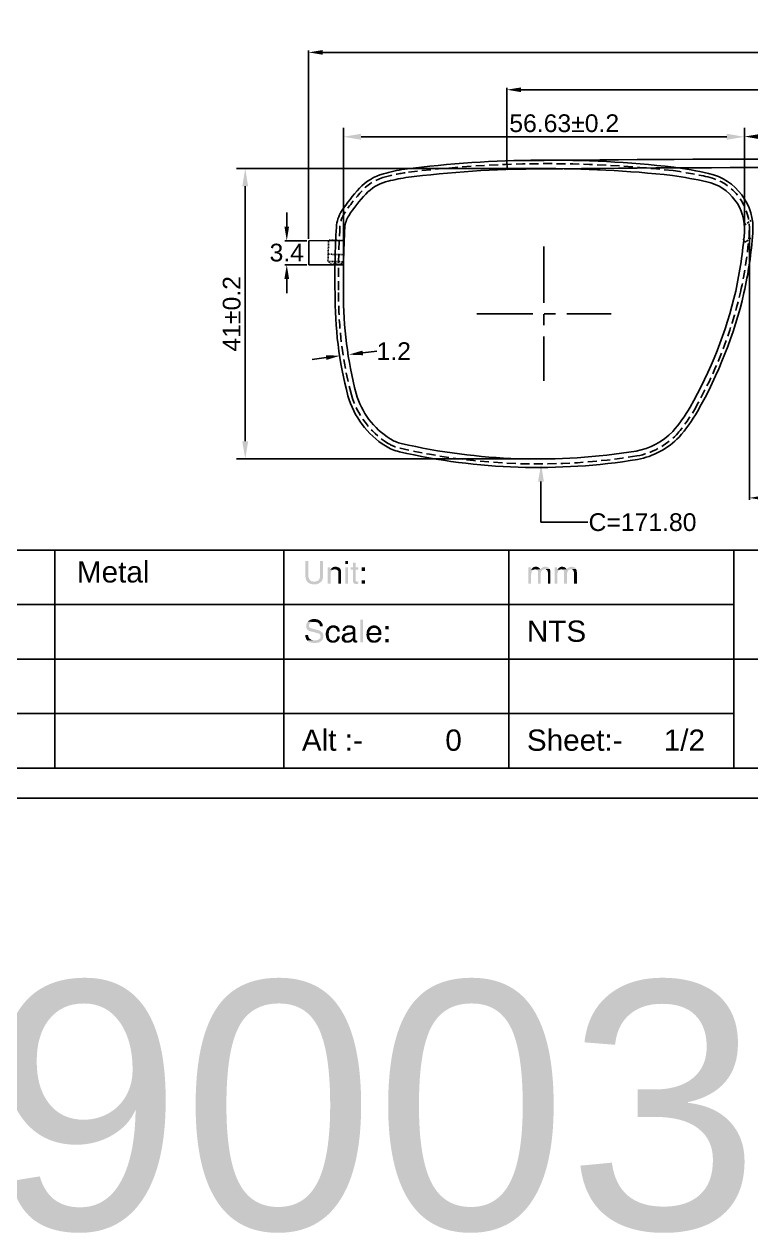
# Model space of a CAD drawing. Header units: millimetres. Extents: x 1399 to 2555, y 1196 to 1555.
# Drawn here: x 1882.1 to 1984.7, y 1196.2 to 1366.9 of the extents above; entities that cross this region are included whole.
import ezdxf
from ezdxf import colors
from ezdxf.entities.mleader import LeaderData, LeaderLine
from ezdxf.math import Vec2, Vec3

# ---------------------------------------------------------------- set-up
doc = ezdxf.new("R2010")
doc.units = ezdxf.units.MM
for name, pattern in [('CENTER', [50.8, 31.75, -6.35, 6.35, -6.35]), ('CENTER2', [28.575, 19.05, -3.175, 3.175, -3.175]), ('DASHED2', [0.375, 0.25, -0.125]), ('HIDDEN', [9.525, 6.35, -3.175]), ('HIDDEN2', [0.1875, 0.125, -0.0625])]:
    doc.linetypes.add(name, pattern=pattern)
for name, color, linetype in [('Center Line', 2, 'CENTER2'), ('Dimension', 3, 'Continuous'), ('Hidden Line', 1, 'HIDDEN2'), ('Text', 4, 'Continuous')]:
    doc.layers.add(name, color=color, linetype=linetype)
doc.styles.get("Standard").update_dxf_attribs({"font": 'arial.ttf'})
doc.styles.add('样式 1', font='romant.shx')
doc.dimstyles.new('ISO-25$0', dxfattribs={"dimtxt": 2.5, "dimasz": 2.5, "dimexe": 0.5, "dimexo": 1, "dimgap": 1, "dimtad": 0, "dimtih": 1, "dimtoh": 1, "dimdec": 1, "dimzin": 10, "dimdsep": 46, "dimlunit": 6, "dimtxsty": '样式 1', "dimcen": 0, "dimclrd": 256, "dimclre": 256, "dimclrt": 7, "dimazin": 0, "dimtfac": 1, "dimtdec": 1, "dimtofl": 0, "dimtmove": 0, "dimatfit": 0, "dimfxl": 1, "dimtolj": 1, "dimtzin": 10, "dimarcsym": 0})
doc.dimstyles.new('Standard$0', dxfattribs={"dimtxt": 2.3, "dimasz": 2, "dimexe": 1, "dimexo": 1, "dimgap": 1, "dimtad": 0, "dimtih": 1, "dimtoh": 1, "dimdec": 1, "dimzin": 0, "dimdsep": 46, "dimtxsty": 'Standard', "dimcen": 0, "dimclrd": 4, "dimclre": 4, "dimclrt": 4, "dimadec": 1, "dimazin": 0, "dimtfac": 1, "dimtdec": 1, "dimtofl": 0, "dimtmove": 0, "dimatfit": 0, "dimfxl": 1, "dimtolj": 1, "dimtzin": 0, "dimarcsym": 0})

# ---------------------------------------------------------------- blocks, each defined once
blk = doc.blocks.new('*D117')
at = {"layer": 'Defpoints', "color": 0, "transparency": 16777216}
for p in [(1983.8, 1350.96), (1983.8, 1338.16), (1927.17, 1331.32)]:
    blk.add_point(p, dxfattribs=at)
at = {"layer": 'Dimension', "lineweight": -2, "transparency": 16777216}
for p, q in [((1927.17, 1331.94), (1927.17, 1352.21)), ((1983.8, 1338.79), (1983.8, 1352.21)), ((1929.67, 1350.96), (1981.3, 1350.96))]:
    blk.add_line(p, q, dxfattribs=at)
at = {"layer": 'Dimension', "transparency": 16777216}
for points in [[(1929.67, 1351.38), (1929.67, 1350.54), (1927.17, 1350.96)], [(1981.3, 1351.38), (1981.3, 1350.54), (1983.8, 1350.96)]]:
    blk.add_solid(points, dxfattribs=at)
at = {"layer": 'Dimension', "transparency": 16777216, "insert": (1958.35, 1352.86), "char_height": 2.5, "attachment_point": 5}
blk.add_mtext('56.63±0.2', dxfattribs=at)
blk = doc.blocks.new('*D118')
at = {"layer": 'Defpoints', "color": 0, "ltscale": 1000, "transparency": 16777216}
for p in [(2000.76, 1350.99), (1983.8, 1338.16), (2000.76, 1338.16)]:
    blk.add_point(p, dxfattribs=at)
at = {"layer": 'Dimension', "color": 3, "lineweight": -2, "ltscale": 1000, "transparency": 16777216}
for p, q in [((1983.8, 1338.41), (1983.8, 1351.24)), ((1985.8, 1350.99), (1998.76, 1350.99)), ((2000.76, 1338.41), (2000.76, 1351.24))]:
    blk.add_line(p, q, dxfattribs=at)
at = {"layer": 'Dimension', "color": 3, "ltscale": 1000, "transparency": 16777216}
for points in [[(1985.8, 1351.32), (1985.8, 1350.65), (1983.8, 1350.99)], [(1998.76, 1351.32), (1998.76, 1350.65), (2000.76, 1350.99)]]:
    blk.add_solid(points, dxfattribs=at)
at = {"layer": 'Dimension', "ltscale": 1000, "transparency": 16777216, "insert": (1992.28, 1352.51), "char_height": 2.5, "attachment_point": 5}
blk.add_mtext('\\A1;17.0±0.5', dxfattribs=at)
blk = doc.blocks.new('*D119')
at = {"layer": 'Defpoints', "color": 0, "transparency": 16777216}
for p in [(1926.72, 1320.04), (1927.91, 1320.19), (1927.91, 1320.19)]:
    blk.add_point(p, dxfattribs=at)
at = {"layer": 'Dimension', "color": 3, "lineweight": -2, "transparency": 16777216}
for p, q in [((1924.74, 1319.78), (1922.76, 1319.53)), ((1929.9, 1320.44), (1931.88, 1320.69))]:
    blk.add_line(p, q, dxfattribs=at)
at = {"layer": 'Dimension', "color": 3, "transparency": 16777216}
for points in [[(1924.7, 1320.11), (1924.78, 1319.45), (1926.72, 1320.04)], [(1929.86, 1320.77), (1929.94, 1320.11), (1927.91, 1320.19)]]:
    blk.add_solid(points, dxfattribs=at)
at = {"layer": 'Dimension', "transparency": 16777216, "insert": (1934.28, 1320.69), "char_height": 2.5, "attachment_point": 5}
blk.add_mtext('\\A1;1.2', dxfattribs=at)
blk = doc.blocks.new('*D120')
at = {"layer": 'Defpoints', "color": 0, "transparency": 16777216}
for p in [(1922.26, 1336.28), (1919.17, 1332.89), (1922.26, 1332.89)]:
    blk.add_point(p, dxfattribs=at)
at = {"layer": 'Dimension', "color": 3, "lineweight": -2, "transparency": 16777216}
for p, q in [((1919.17, 1338.28), (1919.17, 1340.28)), ((1922.01, 1336.28), (1918.92, 1336.28)), ((1922.01, 1332.89), (1918.92, 1332.89)), ((1919.17, 1330.89), (1919.17, 1328.89))]:
    blk.add_line(p, q, dxfattribs=at)
at = {"layer": 'Dimension', "color": 3, "transparency": 16777216}
for points in [[(1918.84, 1338.28), (1919.5, 1338.28), (1919.17, 1336.28)], [(1918.84, 1330.89), (1919.5, 1330.89), (1919.17, 1332.89)]]:
    blk.add_solid(points, dxfattribs=at)
at = {"layer": 'Dimension', "transparency": 16777216, "insert": (1919.17, 1334.59), "char_height": 2.5, "attachment_point": 5}
blk.add_mtext('\\A1;3.4', dxfattribs=at)
blk = doc.blocks.new('*D131')
at = {"layer": 'Defpoints', "color": 0, "ltscale": 1000, "transparency": 16777216}
for p in [(1922.26, 1362.88), (1922.26, 1336.28), (2062.3, 1336.28)]:
    blk.add_point(p, dxfattribs=at)
at = {"layer": 'Dimension', "color": 3, "lineweight": -2, "ltscale": 1000, "transparency": 16777216}
for p, q in [((1922.26, 1336.53), (1922.26, 1363.13)), ((2060.3, 1362.88), (1924.26, 1362.88)), ((2062.3, 1336.53), (2062.3, 1363.13))]:
    blk.add_line(p, q, dxfattribs=at)
at = {"layer": 'Dimension', "color": 3, "ltscale": 1000, "transparency": 16777216}
for points in [[(1924.26, 1363.21), (1924.26, 1362.55), (1922.26, 1362.88)], [(2060.3, 1363.21), (2060.3, 1362.55), (2062.3, 1362.88)]]:
    blk.add_solid(points, dxfattribs=at)
at = {"layer": 'Dimension', "ltscale": 1000, "transparency": 16777216, "insert": (1992.28, 1364.41), "char_height": 2.5, "attachment_point": 5}
blk.add_mtext('\\A1;140±1', dxfattribs=at)
blk = doc.blocks.new('*D132')
at = {"layer": 'Defpoints', "color": 0, "transparency": 16777216}
for p in [(1984.5, 1338.16), (2000.06, 1338.16), (2000.06, 1299.96)]:
    blk.add_point(p, dxfattribs=at)
at = {"layer": 'Dimension', "color": 3, "lineweight": -2, "transparency": 16777216}
for p, q in [((1984.5, 1337.91), (1984.5, 1299.71)), ((2000.06, 1337.91), (2000.06, 1299.71)), ((1986.5, 1299.96), (1998.06, 1299.96))]:
    blk.add_line(p, q, dxfattribs=at)
at = {"layer": 'Dimension', "color": 3, "transparency": 16777216}
for points in [[(1986.5, 1300.3), (1986.5, 1299.63), (1984.5, 1299.96)], [(1998.06, 1300.3), (1998.06, 1299.63), (2000.06, 1299.96)]]:
    blk.add_solid(points, dxfattribs=at)
at = {"layer": 'Dimension', "transparency": 16777216, "insert": (1992.28, 1301.49), "char_height": 2.5, "attachment_point": 5}
blk.add_mtext('\\A1;15.6', dxfattribs=at)
blk = doc.blocks.new('*D134')
at = {"layer": 'Defpoints', "color": 0, "transparency": 16777216}
for p in [(1956.02, 1346.47), (1913.31, 1305.46), (1955.05, 1305.46)]:
    blk.add_point(p, dxfattribs=at)
at = {"layer": 'Dimension', "lineweight": -2, "transparency": 16777216}
for p, q in [((1955.39, 1346.47), (1912.06, 1346.47)), ((1913.31, 1343.97), (1913.31, 1307.96)), ((1954.42, 1305.46), (1912.06, 1305.46))]:
    blk.add_line(p, q, dxfattribs=at)
at = {"layer": 'Dimension', "transparency": 16777216}
for points in [[(1912.89, 1343.97), (1913.72, 1343.97), (1913.31, 1346.47)], [(1912.89, 1307.96), (1913.72, 1307.96), (1913.31, 1305.46)]]:
    blk.add_solid(points, dxfattribs=at)
at = {"layer": 'Dimension', "transparency": 16777216, "insert": (1911.4, 1325.96), "char_height": 2.5, "attachment_point": 5, "rotation": 90}
blk.add_mtext('41±0.2', dxfattribs=at)
blk = doc.blocks.new('*D135')
at = {"layer": 'Defpoints', "color": 0, "transparency": 16777216}
for p in [(2034.32, 1357.6), (1950.24, 1347.22), (2034.32, 1347.22)]:
    blk.add_point(p, dxfattribs=at)
at = {"layer": 'Dimension', "color": 3, "lineweight": -2, "transparency": 16777216}
for p, q in [((1950.24, 1347.47), (1950.24, 1357.85)), ((1952.24, 1357.6), (2032.32, 1357.6)), ((2034.32, 1347.47), (2034.32, 1357.85))]:
    blk.add_line(p, q, dxfattribs=at)
at = {"layer": 'Dimension', "color": 3, "transparency": 16777216}
for points in [[(1952.24, 1357.93), (1952.24, 1357.27), (1950.24, 1357.6)], [(2032.32, 1357.93), (2032.32, 1357.27), (2034.32, 1357.6)]]:
    blk.add_solid(points, dxfattribs=at)
at = {"layer": 'Dimension', "transparency": 16777216, "insert": (1992.28, 1359.13), "char_height": 2.5, "attachment_point": 5}
blk.add_mtext('\\A1;84.1', dxfattribs=at)

msp = doc.modelspace()

# ---------------------------------------------------------------- hatches: boundary and pattern name
at = {"transparency": 33554559}
for points in [[(1922.23315, 1291.0578), (1921.78183, 1291.0578), (1921.78183, 1288.84632), (1921.82696, 1288.75606), (1921.82696, 1288.57553), (1921.8721, 1288.48527), (1921.91723, 1288.395), (1921.91723, 1288.30474), (1921.96236, 1288.2596), (1922.00749, 1288.21447), (1922.05262, 1288.12421), (1923.04553, 1288.12421), (1922.95527, 1288.12421), (1922.865, 1288.16934), (1922.68448, 1288.16934), (1922.63934, 1288.21447), (1922.54908, 1288.2596), (1922.50395, 1288.30474), (1922.45881, 1288.34987), (1922.41368, 1288.395), (1922.36855, 1288.44013), (1922.32342, 1288.5304), (1922.32342, 1288.57553), (1922.27829, 1288.66579), (1922.23315, 1288.75606), (1922.23315, 1289.02685)], [(1924.30923, 1291.0578), (1923.85791, 1291.0578), (1923.85791, 1289.02685), (1923.85791, 1288.71093), (1923.81278, 1288.62066), (1923.81278, 1288.57553), (1923.76765, 1288.48527), (1923.72252, 1288.44013), (1923.67738, 1288.34987), (1923.63225, 1288.30474), (1923.54199, 1288.2596), (1923.49685, 1288.21447), (1923.40659, 1288.21447), (1923.31633, 1288.16934), (1923.22606, 1288.16934), (1923.1358, 1288.12421), (1922.05262, 1288.12421), (1922.09776, 1288.07908), (1922.14289, 1288.03394), (1922.23315, 1287.98881), (1922.27829, 1287.94368), (1922.36855, 1287.89855), (1922.41368, 1287.85342), (1922.50395, 1287.85342), (1922.59421, 1287.80828), (1922.68448, 1287.80828), (1922.77474, 1287.76315), (1923.40659, 1287.76315), (1923.49685, 1287.80828), (1923.58712, 1287.85342), (1923.63225, 1287.85342), (1923.72252, 1287.89855), (1923.76765, 1287.94368), (1923.85791, 1287.98881), (1923.90304, 1288.03394), (1923.99331, 1288.07908), (1923.99331, 1288.12421), (1924.08357, 1288.16934), (1924.1287, 1288.2596), (1924.17384, 1288.30474), (1924.17384, 1288.395), (1924.21897, 1288.48527), (1924.2641, 1288.5304), (1924.2641, 1288.62066), (1924.30923, 1288.71093), (1924.30923, 1289.02685)], [(1927.82954, 1290.60648), (1927.82954, 1291.0578), (1927.42335, 1291.0578), (1927.42335, 1290.60648)], [(1928.91272, 1290.83214), (1928.50653, 1290.83214), (1928.50653, 1290.15516), (1928.1906, 1290.15516), (1928.1906, 1289.83923), (1928.50653, 1289.83923), (1928.50653, 1288.12421), (1928.55166, 1288.03394), (1928.59679, 1287.98881), (1928.59679, 1287.94368), (1928.64192, 1287.89855), (1928.68705, 1287.85342), (1928.77732, 1287.85342), (1928.86758, 1287.80828), (1929.13838, 1287.80828), (1929.27377, 1287.85342), (1929.27377, 1288.12421), (1929.13838, 1288.12421), (1929.04811, 1288.16934), (1928.95785, 1288.16934), (1928.91272, 1288.21447), (1928.91272, 1289.83923), (1929.27377, 1289.83923), (1929.27377, 1290.15516), (1928.91272, 1290.15516)], [(1925.30214, 1290.15516), (1924.94108, 1290.15516), (1924.94108, 1287.85342), (1925.34727, 1287.85342), (1925.34727, 1289.07198), (1925.34727, 1289.29764), (1925.39241, 1289.38791), (1925.39241, 1289.47817), (1925.43754, 1289.52331), (1925.48267, 1289.61357), (1925.5278, 1289.6587), (1925.5278, 1289.6587), (1925.57293, 1289.74897), (1925.61807, 1289.7941), (1925.30214, 1289.83923)], [(1926.02426, 1290.24542), (1925.93399, 1290.24542), (1925.84373, 1290.20029), (1925.75346, 1290.20029), (1925.6632, 1290.15516), (1925.61807, 1290.11002), (1925.5278, 1290.06489), (1925.48267, 1290.01976), (1925.39241, 1289.9295), (1925.30214, 1289.83923), (1925.61807, 1289.7941), (1925.70833, 1289.83923), (1925.7986, 1289.83923), (1925.84373, 1289.88436), (1926.74637, 1289.88436), (1926.70124, 1289.97463), (1926.65611, 1290.01976), (1926.61097, 1290.06489), (1926.56584, 1290.11002), (1926.47558, 1290.15516), (1926.38531, 1290.15516), (1926.34018, 1290.20029), (1926.24992, 1290.20029), (1926.15965, 1290.24542)], [(1926.74637, 1289.88436), (1925.93399, 1289.88436), (1926.02426, 1289.88436), (1926.11452, 1289.83923), (1926.20478, 1289.83923), (1926.29505, 1289.7941), (1926.34018, 1289.74897), (1926.34018, 1289.70383), (1926.38531, 1289.6587), (1926.43045, 1289.61357), (1926.43045, 1289.38791), (1926.47558, 1289.29764), (1926.47558, 1287.85342), (1926.83664, 1287.85342), (1926.83664, 1289.6587), (1926.7915, 1289.74897), (1926.7915, 1289.83923)], [(1927.82954, 1287.85342), (1927.82954, 1290.15516), (1927.42335, 1290.15516), (1927.42335, 1287.85342)], [(1930.22155, 1289.6587), (1930.22155, 1290.15516), (1929.77023, 1290.15516), (1929.77023, 1289.6587)], [(1953.64515, 1290.15516), (1953.28409, 1290.15516), (1953.28409, 1287.85342), (1953.64515, 1287.85342), (1953.64515, 1289.07198), (1953.69028, 1289.16225), (1953.69028, 1289.34278), (1953.73541, 1289.43304), (1953.73541, 1289.52331), (1953.78054, 1289.61357), (1953.82567, 1289.6587), (1953.87081, 1289.70383), (1953.96107, 1289.7941), (1953.64515, 1289.83923)], [(1954.36726, 1290.24542), (1954.23186, 1290.24542), (1954.1416, 1290.20029), (1954.09647, 1290.20029), (1954.0062, 1290.15516), (1953.91594, 1290.11002), (1953.87081, 1290.06489), (1953.78054, 1289.97463), (1953.73541, 1289.9295), (1953.64515, 1289.83923), (1953.96107, 1289.7941), (1954.0062, 1289.83923), (1954.09647, 1289.83923), (1954.18673, 1289.88436), (1954.277, 1289.88436), (1954.95398, 1289.9295), (1954.90885, 1289.97463), (1954.86371, 1290.06489), (1954.81858, 1290.06489), (1954.77345, 1290.11002), (1954.68319, 1290.15516), (1954.63805, 1290.20029), (1954.54779, 1290.20029), (1954.45752, 1290.24542)], [(1954.95398, 1289.9295), (1954.277, 1289.88436), (1954.32213, 1289.88436), (1954.41239, 1289.83923), (1954.99911, 1289.88436)], [(1955.63096, 1290.24542), (1955.5407, 1290.24542), (1955.49556, 1290.20029), (1955.4053, 1290.20029), (1955.31504, 1290.15516), (1955.2699, 1290.11002), (1955.17964, 1290.06489), (1955.08938, 1290.01976), (1955.04424, 1289.9295), (1954.99911, 1289.88436), (1954.41239, 1289.83923), (1954.50266, 1289.83923), (1954.54779, 1289.74897), (1954.54779, 1289.74897), (1954.59292, 1289.70383), (1954.63805, 1289.61357), (1954.63805, 1287.85342), (1955.04424, 1287.85342), (1955.04424, 1289.38791), (1955.08938, 1289.47817), (1955.08938, 1289.56844), (1955.13451, 1289.61357), (1955.17964, 1289.70383), (1955.22477, 1289.70383), (1955.2699, 1289.7941), (1955.36017, 1289.83923), (1955.4053, 1289.83923), (1955.49556, 1289.88436), (1955.58583, 1289.88436), (1956.30794, 1289.9295), (1956.26281, 1289.97463), (1956.21768, 1290.01976), (1956.21768, 1290.06489), (1956.12742, 1290.11002), (1956.08228, 1290.15516), (1955.99202, 1290.15516), (1955.94689, 1290.20029), (1955.85662, 1290.20029), (1955.76636, 1290.24542)], [(1956.30794, 1289.9295), (1955.58583, 1289.88436), (1955.72123, 1289.88436), (1955.76636, 1289.83923), (1955.85662, 1289.7941), (1955.90175, 1289.74897), (1955.94689, 1289.70383), (1955.99202, 1289.61357), (1955.99202, 1289.52331), (1956.03715, 1289.43304), (1956.03715, 1287.85342), (1956.39821, 1287.85342), (1956.39821, 1289.47817), (1956.39821, 1289.6587), (1956.35308, 1289.74897), (1956.35308, 1289.83923)], [(1957.34598, 1290.15516), (1956.98493, 1290.15516), (1956.98493, 1287.85342), (1957.39112, 1287.85342), (1957.39112, 1289.34278), (1957.43625, 1289.43304), (1957.48138, 1289.52331), (1957.48138, 1289.61357), (1957.52651, 1289.6587), (1957.61678, 1289.70383), (1957.66191, 1289.7941), (1957.34598, 1289.83923)], [(1958.0681, 1290.24542), (1957.9327, 1290.24542), (1957.88757, 1290.20029), (1957.79731, 1290.20029), (1957.70704, 1290.15516), (1957.66191, 1290.11002), (1957.57164, 1290.06489), (1957.48138, 1289.97463), (1957.43625, 1289.9295), (1957.34598, 1289.83923), (1957.66191, 1289.7941), (1957.75217, 1289.83923), (1957.79731, 1289.83923), (1957.88757, 1289.88436), (1957.97783, 1289.88436), (1958.65482, 1289.9295), (1958.60968, 1289.97463), (1958.56455, 1290.06489), (1958.56455, 1290.06489), (1958.47429, 1290.11002), (1958.42916, 1290.15516), (1958.33889, 1290.20029), (1958.24863, 1290.20029), (1958.15836, 1290.24542)], [(1958.65482, 1289.9295), (1957.97783, 1289.88436), (1958.02297, 1289.88436), (1958.11323, 1289.83923), (1958.69995, 1289.88436)], [(1959.37693, 1290.24542), (1959.28667, 1290.24542), (1959.1964, 1290.20029), (1959.10614, 1290.20029), (1959.01587, 1290.15516), (1958.97074, 1290.11002), (1958.88048, 1290.06489), (1958.83535, 1290.01976), (1958.74508, 1289.9295), (1958.69995, 1289.88436), (1958.11323, 1289.83923), (1958.2035, 1289.83923), (1958.24863, 1289.74897), (1958.24863, 1289.74897), (1958.29376, 1289.70383), (1958.33889, 1289.61357), (1958.33889, 1287.85342), (1958.74508, 1287.85342), (1958.74508, 1289.29764), (1958.79021, 1289.38791), (1958.79021, 1289.47817), (1958.83535, 1289.56844), (1958.88048, 1289.61357), (1958.88048, 1289.70383), (1958.92561, 1289.70383), (1958.97074, 1289.7941), (1959.06101, 1289.83923), (1959.15127, 1289.83923), (1959.1964, 1289.88436), (1959.28667, 1289.88436), (1960.00878, 1289.9295), (1959.96365, 1289.97463), (1959.91852, 1290.01976), (1959.91852, 1290.06489), (1959.87339, 1290.11002), (1959.78312, 1290.15516), (1959.73799, 1290.15516), (1959.64772, 1290.20029), (1959.55746, 1290.20029), (1959.4672, 1290.24542)], [(1960.00878, 1289.9295), (1959.28667, 1289.88436), (1959.42206, 1289.88436), (1959.51233, 1289.83923), (1959.55746, 1289.7941), (1959.60259, 1289.74897), (1959.64772, 1289.70383), (1959.69286, 1289.61357), (1959.69286, 1289.52331), (1959.73799, 1289.43304), (1959.73799, 1287.85342), (1960.14418, 1287.85342), (1960.14418, 1289.47817), (1960.14418, 1289.47817), (1960.09905, 1289.56844), (1960.09905, 1289.74897), (1960.05391, 1289.83923)], [(1930.22155, 1287.85342), (1930.22155, 1288.30474), (1929.77023, 1288.30474), (1929.77023, 1287.85342)], [(1922.14289, 1282.48269), (1922.09776, 1282.43755), (1922.05262, 1282.34729), (1922.00749, 1282.25703), (1921.96236, 1282.21189), (1921.91723, 1282.12163), (1921.91723, 1281.62518), (1921.96236, 1281.53491), (1922.00749, 1281.48978), (1922.05262, 1281.39951), (1922.09776, 1281.35438), (1922.09776, 1281.30925), (1922.18802, 1281.26412), (1922.23315, 1281.21899), (1922.32342, 1281.17385), (1922.41368, 1281.17385), (1922.50395, 1281.12872), (1922.59421, 1281.08359), (1922.68448, 1281.08359), (1923.22606, 1280.94819), (1923.31633, 1280.90306), (1923.45172, 1280.90306), (1923.54199, 1280.85793), (1923.63225, 1280.8128), (1923.67738, 1280.8128), (1923.76765, 1280.76766), (1923.81278, 1280.72253), (1923.81278, 1280.72253), (1923.85791, 1280.63227), (1923.90304, 1280.58714), (1923.90304, 1280.49687), (1923.94818, 1280.40661), (1923.94818, 1280.31634), (1923.90304, 1280.27121), (1923.90304, 1280.18095), (1923.85791, 1280.09068), (1923.76765, 1280.04555), (1923.72252, 1280.00042), (1923.72252, 1280.00042), (1923.63225, 1279.95528), (1923.58712, 1279.91015), (1923.49685, 1279.91015), (1923.40659, 1279.86502), (1923.1358, 1279.86502), (1922.05262, 1279.81989), (1922.14289, 1279.77476), (1922.18802, 1279.72962), (1922.27829, 1279.68449), (1922.32342, 1279.63936), (1922.41368, 1279.59423), (1922.45881, 1279.5491), (1922.54908, 1279.5491), (1922.63934, 1279.50396), (1922.81987, 1279.50396), (1922.91014, 1279.45883), (1923.31633, 1279.45883), (1923.40659, 1279.50396), (1923.58712, 1279.50396), (1923.63225, 1279.5491), (1923.72252, 1279.5491), (1923.81278, 1279.59423), (1923.85791, 1279.63936), (1923.94818, 1279.68449), (1923.99331, 1279.72962), (1924.03844, 1279.72962), (1924.08357, 1279.77476), (1924.1287, 1279.86502), (1924.21897, 1279.91015), (1924.2641, 1280.00042), (1924.2641, 1280.04555), (1924.30923, 1280.13581), (1924.30923, 1280.22608), (1924.35437, 1280.31634), (1924.35437, 1280.542), (1924.30923, 1280.63227), (1924.30923, 1280.72253), (1924.2641, 1280.8128), (1924.21897, 1280.85793), (1924.21897, 1280.94819), (1924.1287, 1280.99332), (1924.1287, 1280.99332), (1924.08357, 1281.03846), (1924.03844, 1281.08359), (1923.94818, 1281.12872), (1923.90304, 1281.17385), (1923.81278, 1281.21899), (1923.72252, 1281.26412), (1923.63225, 1281.26412), (1923.49685, 1281.30925), (1922.95527, 1281.44465), (1922.95527, 1281.44465), (1922.81987, 1281.48978), (1922.72961, 1281.48978), (1922.63934, 1281.53491), (1922.54908, 1281.58004), (1922.50395, 1281.58004), (1922.45881, 1281.62518), (1922.41368, 1281.67031), (1922.36855, 1281.71544), (1922.32342, 1281.8057), (1922.32342, 1282.03136), (1922.36855, 1282.12163), (1922.41368, 1282.21189), (1922.45881, 1282.25703), (1922.50395, 1282.30216), (1922.54908, 1282.34729), (1922.59421, 1282.39242), (1922.68448, 1282.39242), (1922.77474, 1282.43755), (1923.04553, 1282.43755)], [(1923.04553, 1282.84374), (1922.81987, 1282.84374), (1922.72961, 1282.79861), (1922.63934, 1282.79861), (1922.54908, 1282.75348), (1922.50395, 1282.75348), (1922.41368, 1282.70835), (1922.36855, 1282.66322), (1922.27829, 1282.61808), (1922.23315, 1282.57295), (1922.18802, 1282.52782), (1922.14289, 1282.48269), (1923.04553, 1282.43755), (1923.31633, 1282.43755), (1923.40659, 1282.39242), (1923.49685, 1282.39242), (1923.54199, 1282.34729), (1923.63225, 1282.30216), (1923.63225, 1282.25703), (1923.72252, 1282.21189), (1923.76765, 1282.16676), (1923.81278, 1282.0765), (1923.81278, 1281.98623), (1923.85791, 1281.89597), (1923.85791, 1281.8057), (1924.2641, 1281.8057), (1924.2641, 1281.98623), (1924.21897, 1282.0765), (1924.21897, 1282.16676), (1924.17384, 1282.25703), (1924.1287, 1282.30216), (1924.08357, 1282.39242), (1924.03844, 1282.43755), (1923.99331, 1282.52782), (1923.90304, 1282.57295), (1923.90304, 1282.57295), (1923.81278, 1282.66322), (1923.76765, 1282.66322), (1923.67738, 1282.70835), (1923.58712, 1282.75348), (1923.54199, 1282.79861), (1923.36146, 1282.79861), (1923.27119, 1282.84374), (1923.18093, 1282.84374)], [(1925.75346, 1281.9411), (1925.48267, 1281.9411), (1925.39241, 1281.89597), (1925.30214, 1281.85084), (1925.21188, 1281.85084), (1925.16674, 1281.8057), (1925.07648, 1281.71544), (1925.03135, 1281.67031), (1924.98622, 1281.62518), (1925.7986, 1281.62518), (1925.88886, 1281.58004), (1925.97912, 1281.58004), (1926.06939, 1281.53491), (1926.11452, 1281.48978), (1926.15965, 1281.39951), (1926.20478, 1281.35438), (1926.24992, 1281.26412), (1926.29505, 1281.17385), (1926.29505, 1281.08359), (1926.65611, 1281.08359), (1926.65611, 1281.30925), (1926.61097, 1281.35438), (1926.61097, 1281.44465), (1926.56584, 1281.53491), (1926.52071, 1281.58004), (1926.47558, 1281.67031), (1926.38531, 1281.71544), (1926.38531, 1281.76057), (1926.34018, 1281.8057), (1926.24992, 1281.85084), (1926.15965, 1281.85084), (1926.11452, 1281.89597), (1926.02426, 1281.9411), (1925.84373, 1281.9411)], [(1928.01007, 1281.9411), (1927.69415, 1281.9411), (1927.60388, 1281.89597), (1927.51362, 1281.85084), (1927.46849, 1281.85084), (1927.37822, 1281.8057), (1927.33309, 1281.76057), (1927.28796, 1281.71544), (1927.24282, 1281.67031), (1927.19769, 1281.62518), (1927.15256, 1281.53491), (1927.10743, 1281.44465), (1927.0623, 1281.35438), (1927.0623, 1281.17385), (1927.42335, 1281.17385), (1927.42335, 1281.30925), (1927.46849, 1281.39951), (1927.51362, 1281.44465), (1927.55875, 1281.53491), (1927.60388, 1281.53491), (1927.69415, 1281.58004), (1927.78441, 1281.62518), (1928.77732, 1281.62518), (1928.73219, 1281.71544), (1928.64192, 1281.76057), (1928.59679, 1281.8057), (1928.55166, 1281.85084), (1928.46139, 1281.89597), (1928.41626, 1281.89597), (1928.326, 1281.9411), (1928.10034, 1281.9411)], [(1929.54457, 1279.5491), (1929.54457, 1282.75348), (1929.95076, 1282.75348), (1929.95076, 1279.5491)], [(1931.53038, 1281.9411), (1931.30472, 1281.9411), (1931.21446, 1281.89597), (1931.12419, 1281.89597), (1931.03393, 1281.85084), (1930.9888, 1281.8057), (1930.89853, 1281.76057), (1930.8534, 1281.71544), (1930.76313, 1281.67031), (1930.718, 1281.62518), (1931.53038, 1281.58004), (1931.71091, 1281.58004), (1931.80117, 1281.53491), (1931.84631, 1281.48978), (1931.93657, 1281.44465), (1931.9817, 1281.39951), (1931.9817, 1281.39951), (1932.02684, 1281.30925), (1932.07197, 1281.26412), (1932.07197, 1281.17385), (1932.1171, 1281.08359), (1932.1171, 1280.90306), (1930.8534, 1280.90306), (1930.44721, 1280.85793), (1930.44721, 1280.76766), (1930.40208, 1280.6774), (1930.40208, 1280.58714), (1930.44721, 1280.49687), (1930.44721, 1280.31634), (1930.49234, 1280.22608), (1930.49234, 1280.13581), (1930.53747, 1280.09068), (1930.58261, 1280.00042), (1930.62774, 1279.91015), (1930.67287, 1279.86502), (1930.718, 1279.81989), (1931.53038, 1279.81989), (1931.44012, 1279.81989), (1931.34985, 1279.86502), (1931.25959, 1279.86502), (1931.16932, 1279.91015), (1931.12419, 1279.95528), (1931.03393, 1280.00042), (1930.9888, 1280.04555), (1930.9888, 1280.09068), (1930.94366, 1280.13581), (1930.89853, 1280.22608), (1930.89853, 1280.27121), (1930.8534, 1280.36147), (1930.8534, 1280.58714), (1932.52329, 1280.58714), (1932.52329, 1281.08359), (1932.47816, 1281.17385), (1932.47816, 1281.26412), (1932.43302, 1281.35438), (1932.38789, 1281.39951), (1932.34276, 1281.48978), (1932.29763, 1281.53491), (1932.2525, 1281.62518), (1932.20736, 1281.67031), (1932.16223, 1281.71544), (1932.07197, 1281.76057), (1932.02684, 1281.8057), (1931.93657, 1281.85084), (1931.89144, 1281.89597), (1931.80117, 1281.89597), (1931.71091, 1281.9411), (1931.62065, 1281.9411)], [(1922.18802, 1280.58714), (1921.78183, 1280.58714), (1921.78183, 1280.40661), (1921.82696, 1280.31634), (1921.82696, 1280.22608), (1921.8721, 1280.18095), (1921.8721, 1280.09068), (1921.91723, 1280.00042), (1921.96236, 1279.95528), (1922.00749, 1279.86502), (1922.05262, 1279.81989), (1923.1358, 1279.86502), (1922.81987, 1279.86502), (1922.72961, 1279.91015), (1922.63934, 1279.91015), (1922.59421, 1279.95528), (1922.50395, 1280.00042), (1922.45881, 1280.04555), (1922.41368, 1280.04555), (1922.36855, 1280.09068), (1922.32342, 1280.18095), (1922.27829, 1280.22608), (1922.23315, 1280.31634), (1922.23315, 1280.40661), (1922.18802, 1280.49687)], [(1924.98622, 1281.62518), (1924.89595, 1281.53491), (1924.85082, 1281.48978), (1924.85082, 1281.39951), (1924.80569, 1281.35438), (1924.76056, 1281.26412), (1924.76056, 1281.17385), (1924.71542, 1281.08359), (1924.71542, 1280.99332), (1924.67029, 1280.90306), (1924.67029, 1280.542), (1924.71542, 1280.45174), (1924.71542, 1280.27121), (1924.76056, 1280.18095), (1924.80569, 1280.09068), (1924.80569, 1280.00042), (1924.85082, 1279.95528), (1924.89595, 1279.86502), (1924.94108, 1279.81989), (1925.70833, 1279.81989), (1925.57293, 1279.81989), (1925.5278, 1279.86502), (1925.43754, 1279.91015), (1925.34727, 1279.91015), (1925.30214, 1280.00042), (1925.25701, 1280.04555), (1925.21188, 1280.09068), (1925.16674, 1280.18095), (1925.16674, 1280.22608), (1925.12161, 1280.31634), (1925.12161, 1280.49687), (1925.07648, 1280.63227), (1925.07648, 1280.8128), (1925.12161, 1280.90306), (1925.12161, 1281.08359), (1925.16674, 1281.17385), (1925.16674, 1281.26412), (1925.21188, 1281.30925), (1925.25701, 1281.35438), (1925.25701, 1281.39951), (1925.34727, 1281.44465), (1925.39241, 1281.53491), (1925.48267, 1281.58004), (1925.5278, 1281.58004), (1925.61807, 1281.62518), (1925.70833, 1281.62518)], [(1926.65611, 1280.40661), (1926.29505, 1280.40661), (1926.29505, 1280.36147), (1926.24992, 1280.27121), (1926.24992, 1280.18095), (1926.20478, 1280.09068), (1926.15965, 1280.04555), (1926.11452, 1279.95528), (1926.02426, 1279.91015), (1925.97912, 1279.86502), (1925.88886, 1279.86502), (1925.7986, 1279.81989), (1924.94108, 1279.81989), (1924.98622, 1279.77476), (1925.07648, 1279.72962), (1925.12161, 1279.63936), (1925.21188, 1279.59423), (1925.25701, 1279.59423), (1925.34727, 1279.5491), (1925.43754, 1279.50396), (1925.97912, 1279.50396), (1926.06939, 1279.5491), (1926.15965, 1279.59423), (1926.24992, 1279.63936), (1926.29505, 1279.68449), (1926.34018, 1279.72962), (1926.38531, 1279.77476), (1926.43045, 1279.81989), (1926.47558, 1279.86502), (1926.52071, 1279.95528), (1926.56584, 1280.04555), (1926.61097, 1280.09068), (1926.65611, 1280.18095), (1926.65611, 1280.27121)], [(1927.24282, 1280.76766), (1927.19769, 1280.72253), (1927.10743, 1280.6774), (1927.10743, 1280.63227), (1927.0623, 1280.58714), (1927.01716, 1280.49687), (1926.97203, 1280.45174), (1926.97203, 1280.36147), (1926.9269, 1280.27121), (1926.9269, 1280.04555), (1926.97203, 1279.95528), (1926.97203, 1279.86502), (1927.01716, 1279.81989), (1927.73928, 1279.81989), (1927.60388, 1279.81989), (1927.51362, 1279.86502), (1927.46849, 1279.91015), (1927.42335, 1279.95528), (1927.37822, 1280.04555), (1927.33309, 1280.13581), (1927.33309, 1280.27121), (1927.37822, 1280.36147), (1927.42335, 1280.40661), (1927.46849, 1280.45174), (1927.51362, 1280.49687), (1927.60388, 1280.542), (1927.69415, 1280.542), (1927.78441, 1280.58714), (1927.87468, 1280.58714), (1928.23573, 1280.6774), (1928.41626, 1280.6774), (1928.50653, 1280.72253)], [(1928.77732, 1281.62518), (1927.96494, 1281.62518), (1928.14547, 1281.62518), (1928.1906, 1281.58004), (1928.28086, 1281.58004), (1928.37113, 1281.53491), (1928.41626, 1281.48978), (1928.46139, 1281.39951), (1928.46139, 1281.30925), (1928.50653, 1281.21899), (1928.50653, 1281.21899), (1928.46139, 1281.12872), (1928.46139, 1281.08359), (1928.41626, 1281.03846), (1928.326, 1280.99332), (1928.28086, 1280.99332), (1928.1906, 1280.94819), (1927.69415, 1280.90306), (1927.55875, 1280.85793), (1927.46849, 1280.85793), (1927.37822, 1280.8128), (1927.33309, 1280.8128), (1927.24282, 1280.76766), (1928.50653, 1280.72253), (1928.50653, 1280.40661), (1928.46139, 1280.31634), (1928.46139, 1280.18095), (1928.41626, 1280.09068), (1928.326, 1280.04555), (1928.28086, 1280.00042), (1928.23573, 1279.95528), (1928.1906, 1279.91015), (1928.10034, 1279.86502), (1928.01007, 1279.86502), (1927.91981, 1279.81989), (1927.01716, 1279.81989), (1927.0623, 1279.72962), (1927.15256, 1279.68449), (1927.19769, 1279.63936), (1927.24282, 1279.59423), (1927.33309, 1279.5491), (1927.42335, 1279.50396), (1927.96494, 1279.50396), (1928.01007, 1279.5491), (1928.10034, 1279.5491), (1928.1906, 1279.59423), (1928.28086, 1279.63936), (1928.326, 1279.68449), (1928.41626, 1279.77476), (1928.41626, 1279.77476), (1928.50653, 1279.86502), (1928.91272, 1279.86502), (1928.86758, 1279.95528), (1928.86758, 1281.39951), (1928.82245, 1281.48978), (1928.82245, 1281.58004)], [(1930.718, 1281.62518), (1930.718, 1281.58004), (1930.62774, 1281.48978), (1930.62774, 1281.44465), (1930.58261, 1281.35438), (1930.53747, 1281.30925), (1930.49234, 1281.21899), (1930.49234, 1281.12872), (1930.44721, 1281.03846), (1930.44721, 1280.85793), (1930.8534, 1280.90306), (1930.8534, 1281.08359), (1930.89853, 1281.17385), (1930.94366, 1281.21899), (1930.9888, 1281.30925), (1931.03393, 1281.35438), (1931.03393, 1281.39951), (1931.12419, 1281.44465), (1931.16932, 1281.53491), (1931.25959, 1281.53491), (1931.34985, 1281.58004), (1931.53038, 1281.58004)], [(1932.52329, 1280.27121), (1932.1171, 1280.27121), (1932.1171, 1280.22608), (1932.07197, 1280.13581), (1932.02684, 1280.09068), (1931.9817, 1280.00042), (1931.89144, 1279.95528), (1931.84631, 1279.91015), (1931.75604, 1279.86502), (1931.71091, 1279.86502), (1931.62065, 1279.81989), (1930.718, 1279.81989), (1930.76313, 1279.72962), (1930.80827, 1279.68449), (1930.89853, 1279.63936), (1930.94366, 1279.59423), (1931.03393, 1279.5491), (1931.12419, 1279.5491), (1931.21446, 1279.50396), (1931.80117, 1279.50396), (1931.84631, 1279.5491), (1931.93657, 1279.5491), (1932.02684, 1279.59423), (1932.07197, 1279.63936), (1932.16223, 1279.68449), (1932.20736, 1279.72962), (1932.2525, 1279.81989), (1932.34276, 1279.86502), (1932.38789, 1279.95528), (1932.43302, 1280.00042), (1932.43302, 1280.09068), (1932.47816, 1280.18095)], [(1933.56133, 1281.39951), (1933.56133, 1281.85084), (1933.11001, 1281.85084), (1933.11001, 1281.39951)], [(1928.91272, 1279.86502), (1928.50653, 1279.86502), (1928.50653, 1279.77476), (1929.00298, 1279.81989), (1929.00298, 1279.81989)], [(1929.13838, 1279.81989), (1929.00298, 1279.81989), (1928.50653, 1279.77476), (1928.55166, 1279.68449), (1928.59679, 1279.63936), (1928.59679, 1279.63936), (1928.64192, 1279.5491), (1928.73219, 1279.5491), (1928.82245, 1279.50396), (1929.00298, 1279.50396), (1929.04811, 1279.5491), (1929.13838, 1279.5491)], [(1933.56133, 1279.5491), (1933.56133, 1280.04555), (1933.11001, 1280.04555), (1933.11001, 1279.5491)]]:
    msp.add_hatch(color=256, dxfattribs=at).paths.add_polyline_path(points)

# ---------------------------------------------------------------- linework, layer by layer
for p, q in [((1922.26382, 1336.27905), (1927.27789, 1336.30117)), ((1922.26382, 1332.89106), (1922.26382, 1336.27905)), ((1922.26382, 1332.89106), (1927.17875, 1332.86937)), ((1673.35603, 1261.81215), (2082.61153, 1261.81215))]:
    msp.add_line(p, q)
msp.add_lwpolyline([(2086.64957, 1257.5531), (2086.64957, 1554.5531), (1666.64957, 1554.5531), (1666.64957, 1257.5531)], close=True)
for points in [[(1926.1759, 1338.21556, -0.130338322), (1926.9162, 1340.45451, -0.042095483), (1929.43812, 1343.68599, -0.139810846), (1932.81297, 1345.73727, -0.02784514), (1935.81968, 1346.38646, -0.059665102), (1973.80748, 1346.67443, -0.018370171), (1978.72304, 1345.78144, -0.37350237), (1984.98232, 1337.36498, -0.035614527), (1983.7331, 1328.90819, -0.071938332), (1977.15894, 1312.15419, -0.048193787), (1974.56018, 1308.53857, -0.155068758), (1968.69248, 1305.38839, -0.097042135), (1935.07243, 1306.476, -0.087246818), (1933.12389, 1307.29262, -0.184469467), (1927.81646, 1314.37408, -0.06659567), (1925.99135, 1328.97613, -0.020075775)], [(2034.32583, 1347.5604, 0.006124752), (1950.24132, 1347.5604), (1950.28542, 1346.36085, -0.006120468), (2034.28173, 1346.36085)], [(1927.37373, 1338.14346, -0.130338322), (1927.92091, 1339.79834, -0.042095483), (1930.31874, 1342.87081, -0.139810846), (1933.13111, 1344.58021, -0.027675214), (1935.98954, 1345.1984, -0.059606301), (1973.65508, 1345.484, -0.018299913), (1978.46533, 1344.60944, -0.37350237), (1983.78574, 1337.45545, -0.035582789), (1982.56308, 1329.17484, -0.071884886), (1976.1189, 1312.75281, -0.047776388), (1973.67806, 1309.35274, -0.153918257), (1968.48545, 1306.57048, -0.097004717), (1935.33926, 1307.64596, -0.087578148), (1933.76839, 1308.30487, -0.18430034), (1928.97368, 1314.69192, -0.066616023), (1927.19146, 1328.983, -0.020113853)]]:
    msp.add_lwpolyline(points, format="xyb", close=True)
for points in [[(1686.17365, 1292.59229), (2082.61153, 1292.59229)], [(1886.44333, 1292.59229), (1886.44333, 1261.81215)], [(1918.75798, 1292.59229), (1918.75798, 1261.81215)], [(1950.53103, 1292.59229), (1950.53103, 1261.81215)], [(1982.30408, 1292.59229), (1982.30408, 1261.81215)], [(1686.17365, 1284.91982), (1982.30408, 1284.91982)], [(1686.17365, 1277.20222), (2035.24411, 1277.20222)], [(1686.17365, 1269.52975), (1982.30408, 1269.52975)]]:
    msp.add_lwpolyline(points)
at = {"layer": 'Center Line', "color": 1, "linetype": 'DASHED2', "ltscale": 0.3}
for points in [[(1927.18602, 1333.30901), (1927.27809, 1336.3076), (1925.07912, 1336.37511), (1924.98706, 1333.37652)], [(1925.01775, 1334.37605), (1927.21671, 1334.30854)]]:
    msp.add_lwpolyline(points, dxfattribs=at)
at = {"layer": 'Center Line', "linetype": 'CENTER', "lineweight": 25, "ltscale": 0.25}
for points in [[(1955.48388, 1335.4469), (1955.48388, 1316.47651)], [(1945.99868, 1325.96171), (1964.97999, 1325.96171)]]:
    msp.add_lwpolyline(points, dxfattribs=at)
at = {"layer": 'Center Line', "color": 1, "linetype": 'DASHED2', "ltscale": 0.3}
msp.add_lwpolyline([(1927.18602, 1333.30901, -0.180894416), (1926.27153, 1332.85062), (1926.27871, 1333.08448), (1925.87889, 1333.09675), (1925.87171, 1332.8629, -0.180894416), (1924.98706, 1333.37652)], format="xyb", close=True, dxfattribs=at)
at = {"layer": 'Hidden Line', "linetype": 'HIDDEN', "ltscale": 0.05}
for p, q in [((1983.79438, 1338.49547), (1984.72428, 1339.1426)), ((1984.04108, 1336.16961), (1984.6929, 1336.62322)), ((1983.68624, 1336.47807), (1983.73242, 1336.28682))]:
    msp.add_line(p, q, dxfattribs=at)
at = {"layer": 'Hidden Line', "linetype": 'HIDDEN', "ltscale": 0.2}
msp.add_lwpolyline([(1926.67499, 1338.18552, -0.130338322), (1927.33483, 1340.1811, -0.042095483), (1929.80504, 1343.34633, -0.139810846), (1932.94553, 1345.25516, -0.027775786), (1935.89041, 1345.89143, -0.059640792), (1973.74399, 1346.17842, -0.018341157), (1978.61566, 1345.29311, -0.37350237), (1984.48375, 1337.40267, -0.035601457), (1983.24559, 1329.01929, -0.071916362), (1976.72559, 1312.40361, -0.04802644), (1974.19255, 1308.87771, -0.154616177), (1968.60631, 1305.88094, -0.097026865), (1935.18363, 1306.96348, -0.087370338), (1933.3924, 1307.71441, -0.184400976), (1928.29865, 1314.50645, -0.066604384), (1926.4914, 1328.979, -0.020091517)], format="xyb", close=True, dxfattribs=at)
at = {"layer": 'Hidden Line', "linetype": 'HIDDEN', "ltscale": 0.05}
msp.add_arc((1983.92683, 1336.33377), 0.2, 193.5766838, 304.8343744, dxfattribs=at)

# ---------------------------------------------------------------- texts
at = {"attachment_point": 5}
for s, insert, char_height, width in [('\\pxql;Metal ', (1906.70774, 1289.48969), 2.9996568, 34.3482701), ('\\pxql;NTS', (1970.248, 1281.11759), 2.999657, 34.3482701), ('\\pxql;Alt :-          0', (1938.47495, 1265.72752), 2.9996568, 34.3482701), ('\\pxql;Sheet:-     1/2', (1970.248, 1265.72752), 2.9996568, 34.3482701), ('VC S19003 M', (1888.08786, 1213.91921), 35, 374.0909995)]:
    msp.add_mtext(s, dxfattribs=dict(at, insert=insert, char_height=char_height, width=width))

# ---------------------------------------------------------------- dimensions: what is measured, and where the dimension line sits
at = {"layer": 'Dimension', "color": 40, "ltscale": 1000, "true_color": 0xf8d731}
for base, p1, p2, override, picture, middle in [((1922.26382, 1362.87875), (2062.2975, 1336.27905), (1922.26382, 1336.27905), {"dimtxt": 2.5, "dimexe": 0.25, "dimexo": 0.25, "dimgap": 0.25, "dimtad": 1, "dimtih": 0, "dimtoh": 0, "dimdec": 0, "dimclrd": 3, "dimclre": 3, "dimclrt": 256, "dimadec": 0, "dimtol": 1, "dimtp": 1, "dimtm": 1, "dimtdec": 0, "dimatfit": 3, "dimfxl": 1.25, "dimarcsym": 2}, '*D131', (1992.28066, 1364.40518)), ((2000.75816, 1350.98656), (1983.80237, 1338.16024), (2000.75816, 1338.16023), {"dimtxt": 2.5, "dimexe": 0.25, "dimexo": 0.25, "dimgap": 0.25, "dimtad": 1, "dimtih": 0, "dimtoh": 0, "dimclrd": 3, "dimclre": 3, "dimclrt": 256, "dimadec": 0, "dimtol": 1, "dimtp": 0.5, "dimtm": 0.5, "dimatfit": 3, "dimfxl": 1.25, "dimarcsym": 2}, '*D118', (1992.28027, 1352.513))]:
    dim = msp.add_linear_dim(base=base, p1=p1, p2=p2, dimstyle='Standard$0', override=override, dxfattribs=at)
    dim.commit()
    dim.dimension.update_dxf_attribs({"geometry": picture, "text_midpoint": middle})
at = {"layer": 'Dimension'}
for base, p1, p2, picture, middle in [((2034.32107, 1357.60164), (1950.24391, 1347.21695), (2034.32107, 1347.21695), '*D135', (1992.28249, 1359.12807)), ((2000.05876, 1299.96248), (1984.50269, 1338.15775), (2000.05876, 1338.16281), '*D132', (1992.28073, 1301.48892))]:
    dim = msp.add_linear_dim(base=base, p1=p1, p2=p2, dimstyle='Standard$0', override={"dimtxt": 2.5, "dimexe": 0.25, "dimexo": 0.25, "dimgap": 0.25, "dimtad": 1, "dimtih": 0, "dimtoh": 0, "dimclrd": 3, "dimclre": 3, "dimclrt": 256, "dimadec": 2, "dimtdec": 2, "dimatfit": 3}, dxfattribs=at)
    dim.commit()
    dim.dimension.update_dxf_attribs({"geometry": picture, "text_midpoint": middle})
dim = msp.add_linear_dim(base=(1983.80237, 1350.96023), p1=(1927.16793, 1331.31972), p2=(1983.80237, 1338.16024), dimstyle='ISO-25$0', override={"dimexe": 1.25, "dimexo": 0.625, "dimgap": 0.625, "dimtad": 3, "dimtih": 0, "dimtoh": 0, "dimdec": 2, "dimzin": 8, "dimlunit": 2, "dimtxsty": 'Standard', "dimcen": 2.5, "dimclrt": 256, "dimadec": 0, "dimtol": 1, "dimtp": 0.2, "dimtm": 0.2, "dimtdec": 2, "dimtofl": 1, "dimatfit": 3, "dimtolj": 0, "dimtzin": 8}, dxfattribs=at)
dim.commit()
dim.dimension.update_dxf_attribs({"geometry": '*D117', "text_midpoint": (1958.34818, 1350.96023), "dimtype": 160})
dim = msp.add_linear_dim(base=(1913.30599, 1305.45605), p1=(1956.01592, 1346.46831), p2=(1955.04546, 1305.45605), angle=90, dimstyle='ISO-25$0', override={"dimexe": 1.25, "dimexo": 0.625, "dimgap": 0.625, "dimtad": 3, "dimtih": 0, "dimtoh": 0, "dimzin": 8, "dimlunit": 2, "dimtxsty": 'Standard', "dimcen": 2.5, "dimclrt": 256, "dimadec": 0, "dimtol": 1, "dimtp": 0.2, "dimtm": 0.2, "dimtdec": 2, "dimtofl": 1, "dimatfit": 3, "dimtolj": 0, "dimtzin": 8}, dxfattribs=at)
dim.commit()
dim.dimension.update_dxf_attribs({"geometry": '*D134', "text_midpoint": (1911.40455, 1325.96218)})
dim = msp.add_linear_dim(base=(1919.16881, 1332.89106), p1=(1922.26382, 1336.27905), p2=(1922.26382, 1332.89106), angle=90, dimstyle='Standard$0', override={"dimtxt": 2.5, "dimexe": 0.25, "dimexo": 0.25, "dimgap": 0.25, "dimclrd": 3, "dimclre": 3, "dimclrt": 256, "dimadec": 2, "dimtdec": 2, "dimatfit": 3}, dxfattribs=at)
dim.commit()
dim.dimension.update_dxf_attribs({"geometry": '*D120', "text_midpoint": (1919.16881, 1334.58505), "dimtype": 160})
dim = msp.add_aligned_dim(p1=(1926.72362, 1320.03608), p2=(1927.91452, 1320.18725), distance=0, dimstyle='Standard$0', override={"dimtxt": 2.5, "dimexe": 0.25, "dimexo": 0.25, "dimgap": 0.25, "dimclrd": 3, "dimclre": 3, "dimclrt": 256, "dimadec": 2, "dimtdec": 2, "dimatfit": 3}, dxfattribs=at)
dim.commit()
dim.dimension.update_dxf_attribs({"geometry": '*D119', "text_midpoint": (1934.27797, 1320.69095)})

# ---------------------------------------------------------------- leaders
at = {"layer": 'Text', "linetype": 'ByBlock', "lineweight": 9}
ml = msp.add_multileader_mtext('Standard', dxfattribs=at)
ml.set_content('C=171.80', color=256)
ml.set_leader_properties()
ml.build(insert=Vec2(0, 0))
ml.multileader.update_dxf_attribs({"dogleg_length": 6.66735, "arrow_head_size": 2.5})
ctx = ml.context
ctx.base_point, ctx.char_height, ctx.arrow_head_size, ctx.landing_gap_size, ctx.plane_origin = Vec3(1961.69384, 1296.51601), 2.5, 2.5, 0.09, Vec3(1952.39336, 1302.66047)
notes = []
notes.append((ctx, [(0, (1, 1, 0), (1955.02649, 1296.51601), (1, 0), 6.66735, [(0, [(1955.08454, 1304.75622)], 0, [])])]))
ctx.mtext.insert, ctx.mtext.width, ctx.mtext.flow_direction = Vec3(1961.78384, 1297.78733), 10.3049369, 5
for ctx, leaders in notes:
    for number, flags, end, landing, length, lines in leaders:
        leader = LeaderData()
        leader.index, (leader.has_last_leader_line, leader.has_dogleg_vector, leader.attachment_direction) = number, flags
        leader.last_leader_point, leader.dogleg_vector, leader.dogleg_length = Vec3(end), Vec3(landing), length
        for number, points, colour, breaks in lines:
            line = LeaderLine()
            line.index, line.vertices, line.color, line.breaks = number, Vec3.list(points), colors.encode_raw_color(colour), breaks
            leader.lines.append(line)
        ctx.leaders.append(leader)

doc.saveas('drawing.dxf')
